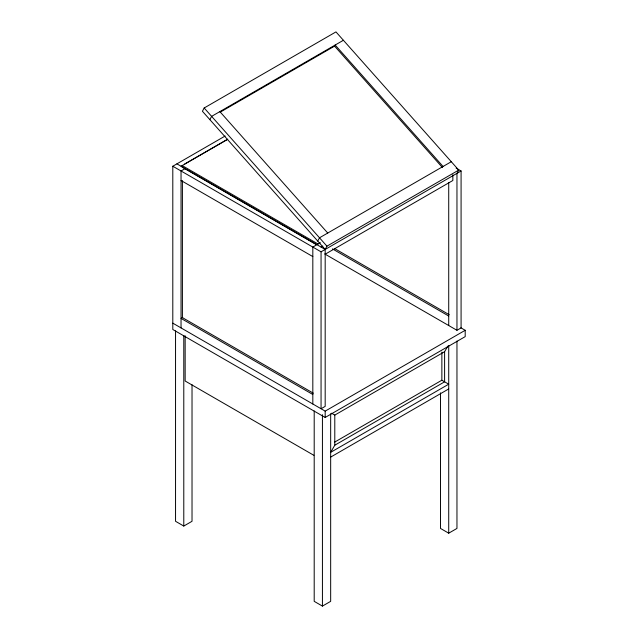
<?xml version="1.0" encoding="UTF-8"?>
<svg xmlns="http://www.w3.org/2000/svg" width="638" height="638" viewBox="0 0 638 638"><rect width="100%" height="100%" fill="white"/><g stroke="black" fill="none" stroke-linecap="round" stroke-linejoin="round"><path stroke-width="0.96" d="M456.138 168.137L461.083 170.984L461.083 327.916L456.96 330.293L456.96 173.369L458.73 170.091L335.963 31.9L204.176 107.981L202.413 111.259L325.181 249.45L325.181 406.374L321.058 408.751L321.058 251.827L172.802 166.231L172.802 329.495L325.181 417.467L465.198 336.633L465.198 330.293L460.891 327.804M209.854 119.633L211.617 116.363L343.404 40.274M334.28 46.67L335.165 45.027L443.051 166.47M317.74 241.076L319.502 237.799L451.289 161.717M458.73 170.091L326.943 246.172L325.181 249.45L176.917 163.854M331.489 413.193L334.791 415.091L334.791 445.212L330.667 452.342L448.721 384.188L441.863 380.224L441.863 352.048M334.791 445.212L444.606 381.811L444.606 351.69L447.812 346.139M220.126 112.2L334.575 46.119L442.461 167.563M172.802 166.231L225.158 136.006M184.685 164.038L227.758 139.172M181.04 166.231L227.551 139.379M185.156 168.607L181.04 170.984L181.04 327.916M182.683 317.453L181.04 318.402L312.819 394.483M320.388 242.703L312.819 247.073L312.819 403.998M321.058 247.073L322.78 246.077M321.058 251.827L461.083 170.984M325.364 254.099L452.844 180.498L452.844 174.788M172.802 323.155L325.181 411.127L465.198 330.293M334.791 415.091L444.606 351.69M175.546 330.907L175.546 521.294L183.784 526.055L192.022 521.294L192.022 384.73M334.615 442.142L441.863 380.224M330.667 457.103L448.721 388.941M314.199 410.952L314.199 601.347L322.429 606.1L330.667 601.347L330.667 413.703M440.491 392.864L440.491 528.431L448.721 533.185L456.96 528.431L456.96 341.027M334.679 248.597L449.232 314.733M332.446 248.892L448.721 316.025M182.101 165.529L318.003 243.987M182.101 167.116L316.288 244.585M324.694 253.924L456.96 330.293M181.04 180.498L312.819 256.58M313.338 393.199L182.412 317.612L182.412 180.698M313.856 455.317L185.156 381.014L185.156 335.803M219.855 111.602L327.741 233.045M204.176 107.981L326.943 246.172M448.721 182.516L448.721 325.539M448.721 345.549L448.721 533.185M325.181 411.127L325.181 417.467M322.429 414.708L322.429 606.1M183.784 335.66L183.784 526.055"/></g></svg>
